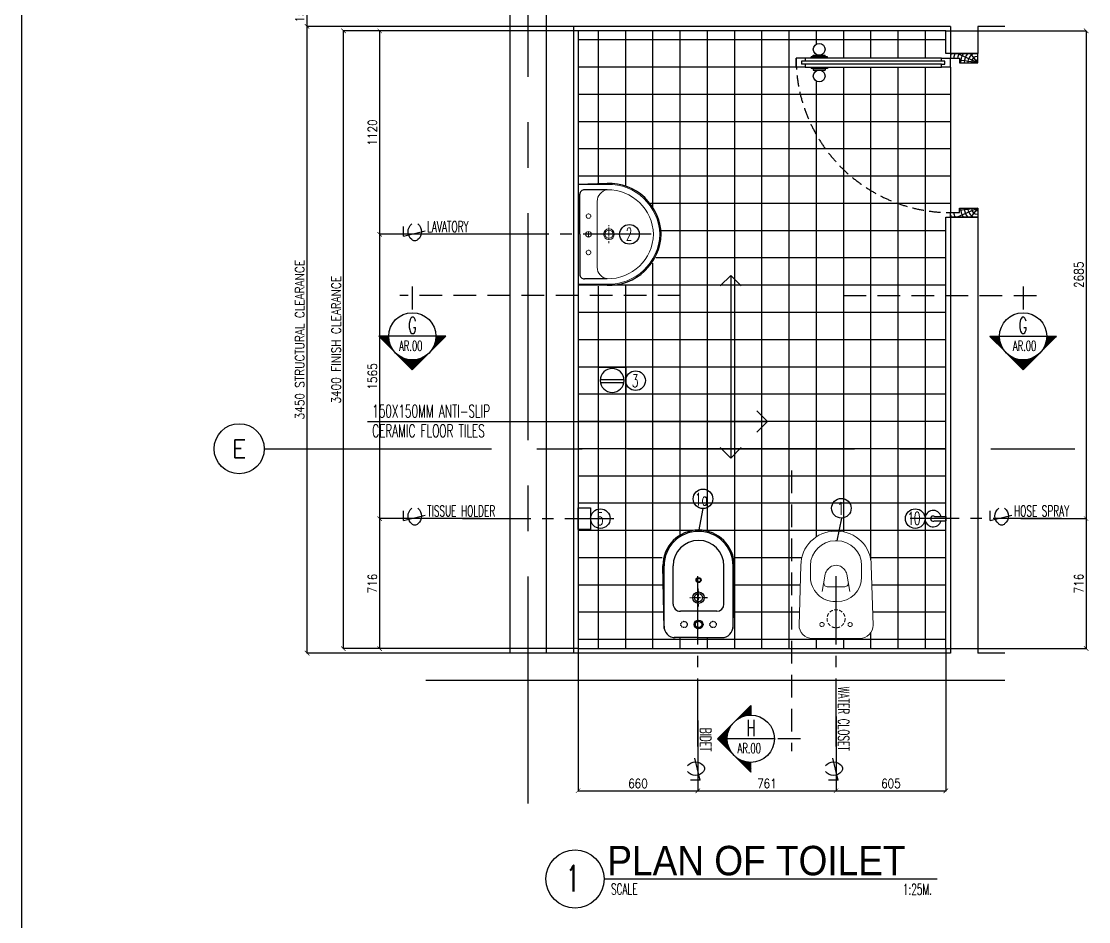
# Model space of a CAD drawing. Extents: x -233600 to -204723, y 166361 to 186286.
# Drawn here: x -233600 to -227724, y 178059 to 183014 of the extents above; entities that cross this region are included whole.
import ezdxf
from ezdxf.enums import TextEntityAlignment as Align

# ---------------------------------------------------------------- set-up
doc = ezdxf.new("R2010")
doc.units = 0
doc.header["$LTSCALE"] = 500
doc.header["$MEASUREMENT"] = 0
for name, pattern in [('CENTER2', [1.125, 0.75, -0.125, 0.125, -0.125]), ('CENTERX2', [4, 2.5, -0.5, 0.5, -0.5]), ('DASHED', [0.75, 0.5, -0.25]), ('HIDDEN', [0.375, 0.25, -0.125]), ('HIDDEN2', [0.1875, 0.125, -0.0625])]:
    doc.linetypes.add(name, pattern=pattern)
doc.layers.get('0').update_dxf_attribs({"linetype": 'CONTINUOUS'})
doc.layers.get('DEFPOINTS').update_dxf_attribs({"linetype": 'CONTINUOUS'})
for name, color, linetype in [('2', 2, 'CONTINUOUS'), ('ARCDIMR', 4, 'CONTINUOUS'), ('AX-CR', 2, 'CONTINUOUS'), ('AX-TXT', 2, 'CONTINUOUS'), ('AXES', 11, 'CENTERX2'), ('AXIS', 11, 'CENTER2'), ('DIM-NEW', 4, 'CONTINUOUS'), ('Dimout', 4, 'CONTINUOUS'), ('DOOR', 2, 'CONTINUOUS'), ('DW', 7, 'CONTINUOUS'), ('ELE', 3, 'CONTINUOUS'), ('ELEV-MARK', 6, 'CONTINUOUS'), ('FIX', 2, 'CONTINUOUS'), ('JUMP', 2, 'CONTINUOUS'), ('Plaster', 7, 'CONTINUOUS'), ('SANI', 2, 'CONTINUOUS'), ('TEXT1', 2, 'CONTINUOUS'), ('Tile', 5, 'CONTINUOUS'), ('TITLE', 1, 'CONTINUOUS'), ('TXT', 2, 'CONTINUOUS'), ('TXT1', 2, 'CONTINUOUS'), ('WALL', 6, 'CONTINUOUS'), ('WallPartition', 2, 'CONTINUOUS')]:
    doc.layers.add(name, color=color, linetype=linetype)
doc.styles.add('DIM', font='simplex.shx', dxfattribs={"width": 0.85})
doc.styles.add('ROMANS', font='romans.shx', dxfattribs={"width": 0.6})
doc.styles.add('TTXT', font='swisse.ttf', dxfattribs={"width": 0.9})
doc.dimstyles.new('DIM1-25', dxfattribs={"dimscale": 25, "dimtxt": 2, "dimasz": 1, "dimexe": 0.03, "dimexo": 0.03, "dimgap": 0.6, "dimtad": 1, "dimdec": 0, "dimdsep": 46, "dimtxsty": 'DIM', "dimblk1": 'ARCHTICK', "dimblk2": 'ARCHTICK', "dimsah": 1, "dimcen": 0.09, "dimdle": 0.03, "dimclrd": 256, "dimclrt": 2, "dimadec": 0, "dimazin": 0, "dimtfac": 1, "dimtdec": 0, "dimtix": 1, "dimtmove": 1, "dimatfit": 3, "dimldrblk": 'ARCHTICK', "dimfxl": 0, "dimtvp": 2, "dimtolj": 1, "dimtzin": 0, "dimarcsym": 0})

# ---------------------------------------------------------------- blocks, each defined once
blk = doc.blocks.new('A0-BOX')
at = {"layer": 'TITLE'}
blk.add_line((0, 79.7), (0, 0), dxfattribs=at)
blk = doc.blocks.new('_ARCHTICK')
at = {"color": 0, "linetype": 'ByBlock', "const_width": 0.15}
blk.add_lwpolyline([(-0.5, -0.5), (0.5, 0.5)], dxfattribs=at)
blk = doc.blocks.new('*D46')
at = {"layer": 'DEFPOINTS', "color": 0}
for p in [(-231627.1, 181842.4), (-230810.1, 181842.4), (-231072.7, 180277.5)]:
    blk.add_point(p, dxfattribs=at)
at = {"layer": 'Dimout', "color": 0, "lineweight": -2}
for p, q in [((-230810.9, 181842.4), (-231627.8, 181842.4)), ((-231073.4, 180277.5), (-231627.8, 180277.5))]:
    blk.add_line(p, q, dxfattribs=at)
at = {"layer": 'Dimout', "lineweight": -2}
blk.add_line((-231627.1, 180276.8), (-231627.1, 181843.1), dxfattribs=at)
at = {"layer": 'Dimout', "lineweight": -2, "xscale": 25, "yscale": 25, "zscale": 25}
for p, rotation in [((-231627.1, 181842.4), 90), ((-231627.1, 180277.5), 270)]:
    blk.add_blockref('_ARCHTICK', p, dxfattribs=dict(at, rotation=rotation))
at = {"layer": 'Dimout', "color": 2, "insert": (-231667.1, 181060), "char_height": 50, "attachment_point": 5, "rotation": 90, "style": 'DIM'}
blk.add_mtext('\\A1;1565', dxfattribs=at)
blk = doc.blocks.new('*D40')
at = {"layer": 'DEFPOINTS', "color": 0}
for p in [(-228510.1, 182962), (-228099.1, 180277.5), (-227738, 180277.5)]:
    blk.add_point(p, dxfattribs=at)
at = {"layer": 'Dimout', "color": 0, "lineweight": -2}
for p, q in [((-228509.4, 182962), (-227737.2, 182962)), ((-228098.3, 180277.5), (-227737.2, 180277.5))]:
    blk.add_line(p, q, dxfattribs=at)
at = {"layer": 'Dimout', "lineweight": -2}
blk.add_line((-227738, 182962.8), (-227738, 180276.8), dxfattribs=at)
at = {"layer": 'Dimout', "lineweight": -2, "xscale": 25, "yscale": 25, "zscale": 25}
for p, rotation in [((-227738, 182962), 90), ((-227738, 180277.5), 270)]:
    blk.add_blockref('_ARCHTICK', p, dxfattribs=dict(at, rotation=rotation))
at = {"layer": 'Dimout', "color": 2, "insert": (-227778, 181619.8), "char_height": 50, "attachment_point": 5, "rotation": 90, "style": 'DIM'}
blk.add_mtext('\\A1;2685', dxfattribs=at)
blk = doc.blocks.new('*D28')
at = {"layer": 'DEFPOINTS', "color": 0}
for p in [(-231827, 182962), (-230535.1, 182962), (-230535.1, 179562)]:
    blk.add_point(p, dxfattribs=at)
at = {"layer": 'Dimout', "color": 0, "lineweight": -2}
for p, q in [((-230535.9, 182962), (-231827.8, 182962)), ((-230535.9, 179562), (-231827.8, 179562))]:
    blk.add_line(p, q, dxfattribs=at)
at = {"layer": 'Dimout', "lineweight": -2}
blk.add_line((-231827, 179561.3), (-231827, 182962.8), dxfattribs=at)
at = {"layer": 'Dimout', "lineweight": -2, "xscale": 25, "yscale": 25, "zscale": 25}
for p, rotation in [((-231827, 182962), 90), ((-231827, 179562), 270)]:
    blk.add_blockref('_ARCHTICK', p, dxfattribs=dict(at, rotation=rotation))
at = {"layer": 'Dimout', "color": 2, "insert": (-231867, 181262), "char_height": 50, "attachment_point": 5, "rotation": 90, "style": 'DIM'}
blk.add_mtext('\\A1;3400 FINISH CLEARANCE', dxfattribs=at)
blk = doc.blocks.new('*D25')
at = {"layer": 'DEFPOINTS', "color": 0}
for p in [(-232027.2, 182987), (-230560.1, 182987), (-230560.1, 179537)]:
    blk.add_point(p, dxfattribs=at)
at = {"layer": 'Dimout', "color": 0, "lineweight": -2}
for p, q in [((-230560.9, 182987), (-232028, 182987)), ((-230560.9, 179537), (-232028, 179537))]:
    blk.add_line(p, q, dxfattribs=at)
at = {"layer": 'Dimout', "lineweight": -2}
blk.add_line((-232027.2, 179536.3), (-232027.2, 182987.8), dxfattribs=at)
at = {"layer": 'Dimout', "lineweight": -2, "xscale": 25, "yscale": 25, "zscale": 25}
for p, rotation in [((-232027.2, 182987), 90), ((-232027.2, 179537), 270)]:
    blk.add_blockref('_ARCHTICK', p, dxfattribs=dict(at, rotation=rotation))
at = {"layer": 'Dimout', "color": 2, "insert": (-232067.2, 181262), "char_height": 50, "attachment_point": 5, "rotation": 90, "style": 'DIM'}
blk.add_mtext('\\A1;3450 STRUCTURAL CLEARANCE', dxfattribs=at)
blk = doc.blocks.new('*D33')
at = {"layer": 'DEFPOINTS', "color": 0}
for p in [(-229875.5, 179167.8), (-229114.8, 179188.3), (-229114.8, 178779.6)]:
    blk.add_point(p, dxfattribs=at)
at = {"layer": 'Dimout', "color": 0, "lineweight": -2}
for p, q in [((-229875.5, 179167), (-229875.5, 178778.9)), ((-229114.8, 179187.5), (-229114.8, 178778.9))]:
    blk.add_line(p, q, dxfattribs=at)
at = {"layer": 'Dimout', "lineweight": -2}
blk.add_line((-229876.3, 178779.6), (-229114, 178779.6), dxfattribs=at)
at = {"layer": 'Dimout', "lineweight": -2, "xscale": 25, "yscale": 25, "zscale": 25, "rotation": 180}
blk.add_blockref('_ARCHTICK', (-229875.5, 178779.6), dxfattribs=at)
at = {"layer": 'Dimout', "lineweight": -2, "xscale": 25, "yscale": 25, "zscale": 25}
blk.add_blockref('_ARCHTICK', (-229114.8, 178779.6), dxfattribs=at)
at = {"layer": 'Dimout', "color": 2, "insert": (-229495.1, 178819.6), "char_height": 50, "attachment_point": 5, "style": 'DIM'}
blk.add_mtext('\\A1;761', dxfattribs=at)
blk = doc.blocks.new('*X7')
at = {"color": 0}
for p, q in [((14608, 7877), (14819, 8088)), ((14625, 7890), (14821, 8086)), ((14637, 7899), (14823, 8084)), ((14647, 7905), (14825, 8082)), ((14656, 7910), (14826, 8081)), ((14664, 7915), (14828, 8079)), ((14671, 7919), (14830, 8077)), ((14678, 7922), (14832, 8075)), ((14685, 7925), (14833, 8073)), ((14691, 7928), (14835, 8072)), ((14697, 7930), (14837, 8070)), ((14703, 7933), (14839, 8068)), ((14709, 7935), (14841, 8066)), ((14714, 7937), (14842, 8065)), ((14719, 7938), (14844, 8063)), ((14725, 7940), (14846, 8061)), ((14730, 7941), (14848, 8059)), ((14734, 7943), (14849, 8058)), ((14739, 7944), (14851, 8056)), ((14744, 7945), (14853, 8054)), ((14749, 7946), (14855, 8052)), ((14753, 7947), (14856, 8051)), ((14757, 7948), (14858, 8049)), ((14762, 7949), (14860, 8047)), ((14766, 7950), (14862, 8045)), ((14770, 7950), (14863, 8043)), ((14774, 7951), (14865, 8042)), ((14778, 7951), (14867, 8040)), ((14782, 7952), (14869, 8038)), ((14786, 7952), (14871, 8036)), ((14790, 7953), (14872, 8035)), ((14794, 7953), (14874, 8033)), ((14798, 7953), (14876, 8031)), ((14802, 7953), (14878, 8029)), ((14805, 7954), (14879, 8028)), ((14809, 7954), (14881, 8026)), ((14813, 7954), (14883, 8024)), ((14816, 7954), (14885, 8022)), ((14820, 7954), (14886, 8020)), ((14823, 7954), (14888, 8019)), ((14827, 7954), (14890, 8017)), ((14830, 7954), (14892, 8015)), ((14834, 7953), (14894, 8013)), ((14837, 7953), (14895, 8012)), ((14840, 7953), (14897, 8010)), ((14844, 7953), (14899, 8008)), ((14847, 7953), (14901, 8006)), ((14850, 7952), (14902, 8005)), ((14853, 7952), (14904, 8003)), ((14856, 7952), (14906, 8001)), ((14860, 7951), (14908, 7999)), ((14863, 7951), (14909, 7997)), ((14866, 7950), (14911, 7996)), ((14869, 7950), (14913, 7994)), ((14872, 7949), (14915, 7992)), ((14875, 7949), (14917, 7990)), ((14878, 7948), (14918, 7989)), ((14881, 7948), (14920, 7987)), ((14884, 7947), (14922, 7985)), ((14887, 7947), (14924, 7983)), ((14890, 7946), (14925, 7982)), ((14893, 7945), (14927, 7980)), ((14895, 7945), (14929, 7978)), ((14898, 7944), (14931, 7976)), ((14901, 7943), (14932, 7974)), ((14904, 7942), (14934, 7973)), ((14907, 7942), (14936, 7971)), ((14909, 7941), (14938, 7969)), ((14912, 7940), (14939, 7967)), ((14915, 7939), (14941, 7966)), ((14917, 7938), (14943, 7964)), ((14920, 7937), (14945, 7962)), ((14923, 7937), (14947, 7960)), ((14925, 7936), (14948, 7959)), ((14928, 7935), (14950, 7957)), ((14931, 7934), (14952, 7955)), ((14933, 7933), (14954, 7953)), ((14936, 7932), (14955, 7952)), ((14938, 7931), (14957, 7950)), ((14941, 7930), (14959, 7948)), ((14943, 7929), (14961, 7946)), ((14946, 7928), (14962, 7944)), ((14948, 7927), (14964, 7943)), ((14951, 7926), (14966, 7941)), ((14953, 7925), (14968, 7939)), ((14956, 7923), (14970, 7937)), ((14958, 7922), (14971, 7936)), ((14960, 7921), (14973, 7934)), ((14360, 7629), (14571, 7839)), ((14364, 7629), (14557, 7822)), ((14368, 7629), (14549, 7810)), ((14371, 7629), (14542, 7800)), ((14375, 7629), (14537, 7791)), ((14963, 7920), (14975, 7932)), ((14965, 7919), (14977, 7930)), ((14967, 7918), (14978, 7929)), ((14970, 7916), (14980, 7927)), ((14972, 7915), (14982, 7925)), ((14974, 7914), (14984, 7923)), ((14977, 7913), (14985, 7921)), ((14979, 7911), (14987, 7920)), ((14981, 7910), (14989, 7918)), ((14983, 7909), (14991, 7916)), ((14986, 7908), (14993, 7914)), ((14988, 7906), (14994, 7913)), ((14990, 7905), (14996, 7911)), ((14992, 7903), (14998, 7909)), ((14994, 7902), (15000, 7907)), ((14997, 7901), (15001, 7906)), ((14999, 7899), (15003, 7904)), ((15001, 7898), (15005, 7902)), ((15003, 7896), (15007, 7900)), ((15005, 7895), (15008, 7898)), ((15007, 7894), (15010, 7897)), ((15009, 7892), (15012, 7895)), ((15011, 7891), (15014, 7893)), ((15013, 7889), (15016, 7891)), ((15015, 7888), (15017, 7890)), ((15017, 7886), (15019, 7888)), ((15019, 7884), (15021, 7886)), ((15021, 7883), (15023, 7884)), ((15023, 7881), (15024, 7883)), ((15025, 7880), (15026, 7881)), ((15027, 7878), (15028, 7879)), ((15029, 7877), (15030, 7877)), ((15031, 7875), (15031, 7875)), ((15033, 7873), (15033, 7874)), ((15035, 7872), (15035, 7872)), ((15036, 7870), (15037, 7870)), ((15038, 7868), (15038, 7868)), ((15040, 7867), (15040, 7867)), ((15042, 7865), (15042, 7865)), ((15044, 7863), (15044, 7863)), ((15046, 7861), (15046, 7861)), ((15047, 7860), (15047, 7860)), ((15051, 7856), (15051, 7856)), ((15053, 7854), (15053, 7854)), ((15054, 7852), (15054, 7853)), ((15056, 7851), (15056, 7851)), ((15058, 7849), (15058, 7849)), ((15059, 7847), (15060, 7847)), ((15061, 7845), (15061, 7845)), ((15063, 7843), (15063, 7844)), ((15064, 7841), (15065, 7842)), ((15066, 7839), (15067, 7840)), ((15068, 7837), (15069, 7838)), ((15069, 7836), (15070, 7837)), ((15071, 7834), (15072, 7835)), ((15072, 7832), (15074, 7833)), ((15074, 7830), (15076, 7831)), ((15076, 7828), (15077, 7830)), ((15077, 7826), (15079, 7828)), ((15079, 7824), (15081, 7826)), ((15080, 7822), (15083, 7824)), ((15082, 7820), (15084, 7822)), ((15083, 7818), (15086, 7821)), ((15085, 7815), (15088, 7819)), ((15086, 7813), (15090, 7817)), ((15087, 7811), (15092, 7815)), ((15089, 7809), (15093, 7814)), ((15090, 7807), (15095, 7812)), ((15092, 7805), (15097, 7810)), ((15093, 7803), (15099, 7808)), ((15094, 7801), (15100, 7807)), ((15096, 7798), (15102, 7805)), ((15097, 7796), (15104, 7803)), ((15098, 7794), (15106, 7801)), ((15100, 7792), (15107, 7799)), ((15101, 7790), (15109, 7798)), ((15102, 7787), (15111, 7796)), ((15104, 7785), (15113, 7794)), ((15105, 7783), (15115, 7792)), ((15106, 7780), (15116, 7791)), ((15107, 7778), (15118, 7789)), ((15108, 7776), (15120, 7787)), ((14378, 7629), (14533, 7783)), ((14382, 7629), (14529, 7776)), ((14385, 7629), (14525, 7769)), ((14389, 7629), (14522, 7762)), ((14392, 7629), (14519, 7756)), ((14396, 7629), (14517, 7750)), ((14399, 7629), (14515, 7744)), ((14403, 7629), (14513, 7739)), ((14406, 7629), (14511, 7733)), ((14410, 7629), (14509, 7728)), ((14413, 7629), (14507, 7723)), ((14417, 7629), (14506, 7718)), ((14421, 7629), (14505, 7713)), ((14424, 7629), (14503, 7708)), ((14428, 7629), (14502, 7703)), ((14431, 7629), (14501, 7699)), ((14435, 7629), (14500, 7694)), ((14438, 7629), (14499, 7690)), ((14442, 7629), (14499, 7686)), ((14445, 7629), (14498, 7681)), ((14449, 7629), (14497, 7677)), ((14452, 7629), (14497, 7673)), ((14456, 7629), (14496, 7669)), ((14459, 7629), (14496, 7665)), ((14463, 7629), (14495, 7661)), ((14466, 7629), (14495, 7657)), ((14470, 7629), (14494, 7653)), ((14474, 7629), (14494, 7649)), ((14477, 7629), (14494, 7646)), ((14481, 7629), (14494, 7642)), ((15110, 7773), (15122, 7785)), ((15111, 7771), (15123, 7784)), ((15112, 7769), (15125, 7782)), ((15113, 7766), (15127, 7780)), ((15114, 7764), (15129, 7778)), ((15115, 7761), (15130, 7777)), ((15116, 7759), (15132, 7775)), ((15117, 7756), (15134, 7773)), ((15118, 7754), (15136, 7771)), ((15119, 7751), (15137, 7769)), ((15121, 7749), (15139, 7768)), ((15122, 7746), (15141, 7766)), ((15122, 7744), (15143, 7764)), ((15123, 7741), (15145, 7762)), ((15124, 7739), (15146, 7761)), ((15125, 7736), (15148, 7759)), ((15126, 7733), (15150, 7757)), ((15127, 7731), (15152, 7755)), ((15128, 7728), (15153, 7754)), ((15129, 7725), (15155, 7752)), ((15130, 7723), (15157, 7750)), ((15130, 7720), (15159, 7748)), ((15131, 7717), (15160, 7746)), ((15132, 7714), (15162, 7745)), ((15133, 7712), (15164, 7743)), ((15133, 7709), (15166, 7741)), ((15134, 7706), (15168, 7739)), ((15135, 7703), (15169, 7738)), ((15136, 7700), (15171, 7736)), ((15136, 7697), (15173, 7734)), ((15137, 7695), (15175, 7732)), ((15137, 7692), (15176, 7731)), ((15138, 7689), (15178, 7729)), ((15139, 7686), (15180, 7727)), ((15139, 7683), (15182, 7725)), ((15140, 7680), (15183, 7723)), ((15140, 7676), (15185, 7722)), ((15140, 7673), (15187, 7720)), ((15141, 7670), (15189, 7718)), ((15141, 7667), (15191, 7716)), ((15142, 7664), (15192, 7715)), ((15142, 7661), (15194, 7713)), ((15142, 7658), (15196, 7711)), ((15143, 7654), (15198, 7709)), ((15143, 7651), (15199, 7708)), ((15143, 7648), (15201, 7706)), ((15143, 7644), (15203, 7704)), ((15143, 7641), (15205, 7702)), ((15143, 7637), (15206, 7700)), ((15143, 7634), (15208, 7699)), ((15144, 7631), (15210, 7697)), ((15145, 7629), (15212, 7695)), ((15149, 7629), (15214, 7693)), ((15152, 7629), (15215, 7692)), ((15156, 7629), (15217, 7690)), ((15159, 7629), (15219, 7688)), ((15163, 7629), (15221, 7686)), ((15167, 7629), (15222, 7685)), ((15170, 7629), (15224, 7683)), ((15174, 7629), (15226, 7681)), ((15177, 7629), (15228, 7679)), ((15181, 7629), (15229, 7678)), ((15184, 7629), (15231, 7676)), ((15188, 7629), (15233, 7674)), ((15191, 7629), (15235, 7672)), ((15195, 7629), (15236, 7670)), ((15198, 7629), (15238, 7669)), ((15202, 7629), (15240, 7667)), ((15205, 7629), (15242, 7665)), ((15209, 7629), (15244, 7663)), ((15212, 7629), (15245, 7662)), ((15216, 7629), (15247, 7660)), ((15220, 7629), (15249, 7658)), ((15223, 7629), (15251, 7656)), ((15227, 7629), (15252, 7655)), ((15230, 7629), (15254, 7653)), ((15234, 7629), (15256, 7651)), ((15237, 7629), (15258, 7649)), ((15241, 7629), (15259, 7647)), ((15244, 7629), (15261, 7646)), ((15248, 7629), (15263, 7644)), ((15251, 7629), (15265, 7642)), ((15255, 7629), (15267, 7640)), ((14484, 7629), (14494, 7638)), ((14488, 7629), (14494, 7635)), ((14491, 7629), (14494, 7631)), ((15258, 7629), (15268, 7639)), ((15262, 7629), (15270, 7637)), ((15266, 7629), (15272, 7635)), ((15269, 7629), (15274, 7633)), ((15273, 7629), (15275, 7632)), ((15276, 7629), (15277, 7630))]:
    blk.add_line(p, q, dxfattribs=at)
blk = doc.blocks.new('SCNTR', base_point=(3632.66, 549.66))
for q in [(3633.89, 554.57), (3636.1, 543.44)]:
    blk.add_line((3631.12, 543.44), q)
for centre, radius, start, end in [((3633.47, 547.5), 5.23, 39.4883, 140.5117), ((3630.8, 549.38), 1.99, 133.3084, 182.4789), ((3630.8, 549.21), 1.99, 177.5211, 226.6916), ((3633.47, 551.09), 5.23, 219.4883, 320.5117)]:
    blk.add_arc(centre, radius, start, end)
blk = doc.blocks.new('*D42')
at = {"layer": 'DEFPOINTS', "color": 0}
for p in [(-231627.1, 180277.5), (-231072.7, 180277.5), (-230535.1, 179562)]:
    blk.add_point(p, dxfattribs=at)
at = {"layer": 'Dimout', "color": 0, "lineweight": -2}
for p, q in [((-231073.4, 180277.5), (-231627.8, 180277.5)), ((-230535.9, 179562), (-231627.8, 179562))]:
    blk.add_line(p, q, dxfattribs=at)
at = {"layer": 'Dimout', "lineweight": -2}
blk.add_line((-231627.1, 179561.3), (-231627.1, 180278.3), dxfattribs=at)
at = {"layer": 'Dimout', "lineweight": -2, "xscale": 25, "yscale": 25, "zscale": 25}
for p, rotation in [((-231627.1, 180277.5), 90), ((-231627.1, 179562), 270)]:
    blk.add_blockref('_ARCHTICK', p, dxfattribs=dict(at, rotation=rotation))
at = {"layer": 'Dimout', "color": 2, "insert": (-231667.1, 179919.8), "char_height": 50, "attachment_point": 5, "rotation": 90, "style": 'DIM'}
blk.add_mtext('\\A1;716', dxfattribs=at)
blk = doc.blocks.new('*D32')
at = {"layer": 'DEFPOINTS', "color": 0}
for p in [(-230535.1, 179562), (-229875.5, 179167.8), (-229875.5, 178779.6)]:
    blk.add_point(p, dxfattribs=at)
at = {"layer": 'Dimout', "color": 0, "lineweight": -2}
for p, q in [((-230535.1, 179561.3), (-230535.1, 178778.9)), ((-229875.5, 179167), (-229875.5, 178778.9))]:
    blk.add_line(p, q, dxfattribs=at)
at = {"layer": 'Dimout', "lineweight": -2}
blk.add_line((-230535.9, 178779.6), (-229874.8, 178779.6), dxfattribs=at)
at = {"layer": 'Dimout', "lineweight": -2, "xscale": 25, "yscale": 25, "zscale": 25, "rotation": 180}
blk.add_blockref('_ARCHTICK', (-230535.1, 178779.6), dxfattribs=at)
at = {"layer": 'Dimout', "lineweight": -2, "xscale": 25, "yscale": 25, "zscale": 25}
blk.add_blockref('_ARCHTICK', (-229875.5, 178779.6), dxfattribs=at)
at = {"layer": 'Dimout', "color": 2, "insert": (-230205.3, 178819.6), "char_height": 50, "attachment_point": 5, "style": 'DIM'}
blk.add_mtext('\\A1;660', dxfattribs=at)
blk = doc.blocks.new('BIDET1')
at = {"layer": 'FIX'}
for p, q in [((-88, 190), (-427.7, 190)), ((-210, 140), (-420, 140)), ((-25, -2.7), (-25, 128.1)), ((-170, 100), (-170, -100)), ((-616.7, 2.1), (-616.7, -2.7)), ((-352, 1.5), (-352, 1.5)), ((-350.1, 5.3), (-350.1, 5.3)), ((-348.2, 1.5), (-348.2, 1.5)), ((-346.3, 5.3), (-346.3, 5.3)), ((-344.4, 9.1), (-344.4, 9.1)), ((-344.4, 1.5), (-344.4, 1.5)), ((-342.4, 5.3), (-342.4, 5.3)), ((-340.5, 9.1), (-340.5, 9.1)), ((-340.5, 1.5), (-340.5, 1.5)), ((-338.6, 5.3), (-338.6, 5.3)), ((-336.7, 1.5), (-336.7, 1.5)), ((-334.8, 5.3), (-334.8, 5.3)), ((-332.9, 1.5), (-332.9, 1.5)), ((-616.7, -7.6), (-616.7, -2.7)), ((-350.1, -2.3), (-350.1, -2.3)), ((-348.2, -6.2), (-348.2, -6.2)), ((-346.3, -2.3), (-346.3, -2.3)), ((-346.3, -10), (-346.3, -10)), ((-344.4, -6.2), (-344.4, -6.2)), ((-342.4, -2.3), (-342.4, -2.3)), ((-342.4, -10), (-342.4, -10)), ((-340.5, -6.2), (-340.5, -6.2)), ((-338.6, -2.3), (-338.6, -2.3)), ((-338.6, -10), (-338.6, -10)), ((-336.7, -6.2), (-336.7, -6.2)), ((-334.8, -2.3), (-334.8, -2.3)), ((-332.9, -6.2), (-332.9, -6.2)), ((-331, -2.3), (-331, -2.3)), ((-25, -2.7), (-25, -133.6)), ((-210, -140), (-420, -140)), ((-88, -190), (-427.7, -190))]:
    blk.add_line(p, q, dxfattribs=at)
at = {"layer": 'FIX', "linetype": 'ByBlock', "ltscale": 0.3}
for p, q in [((-75, 190), (-420, 196.7)), ((-75, -190), (-420, -196.7))]:
    blk.add_line(p, q, dxfattribs=at)
at = {"layer": 'FIX', "linetype": 'DASHED', "ltscale": 0.05}
for p, q in [((-196.1, 0), (-293.9, 0)), ((-245, 48.9), (-245, -48.9))]:
    blk.add_line(p, q, dxfattribs=at)
at = {"layer": 'FIX', "linetype": 'HIDDEN', "ltscale": 0.05}
for centre in [(-97.5, 80), (-97.5, -80)]:
    blk.add_circle(centre, 17.5, dxfattribs=at)
at = {"layer": 'FIX'}
for centre, radius in [((-342, 0), 13.8), ((-342, 0), 11), ((-245, 0), 31.7), ((-245, 0), 22.5), ((-97.5, 0), 24.5), ((-97.5, 0), 17.5)]:
    blk.add_circle(centre, radius, dxfattribs=at)
at = {"layer": 'FIX', "linetype": 'ByBlock', "ltscale": 0.3}
blk.add_arc((-420, 0), 196.7, 90, 270, dxfattribs=at)
at = {"layer": 'FIX'}
for centre, radius, start, end in [((-420, 0), 190, 90, 270), ((-87.1, 127.9), 62.1, 0.14634, 90.8397), ((-420, 0), 140, 90, 270), ((-210, 100), 40, 0, 90), ((-210, -100), 40, 270, 0), ((-87.1, -127.9), 62.1, 269.1603, 359.85366)]:
    blk.add_arc(centre, radius, start, end, dxfattribs=at)
blk = doc.blocks.new('*D41')
at = {"layer": 'DEFPOINTS', "color": 0}
for p in [(-228099.1, 180277.5), (-228510.1, 179562), (-227738, 179562)]:
    blk.add_point(p, dxfattribs=at)
at = {"layer": 'Dimout', "color": 0, "lineweight": -2}
for p, q in [((-228098.3, 180277.5), (-227737.2, 180277.5)), ((-228509.4, 179562), (-227737.2, 179562))]:
    blk.add_line(p, q, dxfattribs=at)
at = {"layer": 'Dimout', "lineweight": -2}
blk.add_line((-227738, 180278.3), (-227738, 179561.3), dxfattribs=at)
at = {"layer": 'Dimout', "lineweight": -2, "xscale": 25, "yscale": 25, "zscale": 25}
for p, rotation in [((-227738, 180277.5), 90), ((-227738, 179562), 270)]:
    blk.add_blockref('_ARCHTICK', p, dxfattribs=dict(at, rotation=rotation))
at = {"layer": 'Dimout', "color": 2, "insert": (-227778, 179919.8), "char_height": 50, "attachment_point": 5, "rotation": 90, "style": 'DIM'}
blk.add_mtext('\\A1;716', dxfattribs=at)
blk = doc.blocks.new('A$C785E76E1')
at = {"layer": 'JUMP'}
for p, q in [((0.033, 0.0529), (0.033, 0.1149)), ((0.057, 0.0529), (0.057, 0.1149))]:
    blk.add_line(p, q, dxfattribs=at)
for radius, start, end in [(0.045, 105.47818, 74.52182), (0.0144, 146.44269, 33.55731)]:
    blk.add_arc((0.045, 0.045), radius, start, end, dxfattribs=at)
blk = doc.blocks.new('*D34')
at = {"layer": 'DEFPOINTS', "color": 0}
for p in [(-228510.1, 179562), (-229114.8, 179188.3), (-228510.1, 178779.6)]:
    blk.add_point(p, dxfattribs=at)
at = {"layer": 'Dimout', "color": 0, "lineweight": -2}
for p, q in [((-228510.1, 179561.3), (-228510.1, 178778.9)), ((-229114.8, 179187.5), (-229114.8, 178778.9))]:
    blk.add_line(p, q, dxfattribs=at)
at = {"layer": 'Dimout', "lineweight": -2}
blk.add_line((-229115.5, 178779.6), (-228509.4, 178779.6), dxfattribs=at)
at = {"layer": 'Dimout', "lineweight": -2, "xscale": 25, "yscale": 25, "zscale": 25, "rotation": 180}
blk.add_blockref('_ARCHTICK', (-229114.8, 178779.6), dxfattribs=at)
at = {"layer": 'Dimout', "lineweight": -2, "xscale": 25, "yscale": 25, "zscale": 25}
blk.add_blockref('_ARCHTICK', (-228510.1, 178779.6), dxfattribs=at)
at = {"layer": 'Dimout', "color": 2, "insert": (-228812.5, 178819.6), "char_height": 50, "attachment_point": 5, "style": 'DIM'}
blk.add_mtext('\\A1;605', dxfattribs=at)
blk = doc.blocks.new('WC1')
at = {"layer": 'FIX', "lineweight": 20}
for p, q in [((-210, 203.8), (-538, 193.8)), ((-475, 140.8), (-538, 140.8)), ((-394.8, 75.7), (-490.4, 60.1)), ((-727, 4.8), (-727, -4.8)), ((-674, 4.8), (-674, -4.8)), ((-533.7, 24.2), (-539.5, 0)), ((-539.5, 0), (-533.7, -24.2)), ((-339, 4.8), (-339, -4.8)), ((-490.4, -60.1), (-394.8, -75.7)), ((-538, -140.8), (-475, -140.8)), ((-538, -193.8), (-210, -203.8))]:
    blk.add_line(p, q, dxfattribs=at)
at = {"layer": 'FIX', "linetype": 'Continuous', "lineweight": 20}
blk.add_line((-420.1, -47.3), (-420.4, 44.6), dxfattribs=at)
at = {"layer": 'FIX', "lineweight": 20}
blk.add_lwpolyline([(-213.2, -203.8), (-210, -203.8, 0.414214), (-137, -130.8), (-137, 0), (-137, 130.8, 0.414214), (-210, 203.8)], format="xyb", dxfattribs=at)
at = {"layer": 'FIX', "linetype": 'HIDDEN', "lineweight": 20, "ltscale": 0.05}
for centre in [(-213.2, 77.5), (-213.2, -77.5)]:
    blk.add_circle(centre, 11.6, dxfattribs=at)
at = {"layer": 'FIX', "linetype": 'HIDDEN2', "lineweight": 20, "ltscale": 0.3}
blk.add_circle((-245, 0), 49.8, dxfattribs=at)
at = {"layer": 'FIX', "lineweight": 20}
for centre, radius, start, end in [((-538, 4.8), 189, 90, 180), ((-538, 4.8), 136, 90, 180), ((-475, 4.8), 136, 360, 90), ((-464.4, -17.6), 82, 108.49595, 128.92417), ((-473, -6.9), 68.2, 128.92417, 152.84682), ((-538, -4.8), 189, 180, 270), ((-538, -4.8), 136, 180, 270), ((-473, 6.9), 68.2, 207.15318, 231.07583), ((-464.4, 17.6), 82, 231.07583, 251.50405), ((-475, -4.8), 136, 270, 0)]:
    blk.add_arc(centre, radius, start, end, dxfattribs=at)
at = {"layer": 'FIX', "linetype": 'Continuous', "lineweight": 20}
for centre, start, end in [((-442.7, 45.5), 357.66621, 91.61215), ((-442.4, -45.6), 268.38785, 2.33379)]:
    blk.add_arc(centre, 22.3, start, end, dxfattribs=at)
blk = doc.blocks.new('*D43')
at = {"layer": 'DEFPOINTS', "color": 0}
for p in [(-231627.1, 182962), (-230535.1, 182962), (-231072.7, 181842.4)]:
    blk.add_point(p, dxfattribs=at)
at = {"layer": 'Dimout', "color": 0, "lineweight": -2}
for p, q in [((-230535.9, 182962), (-231627.8, 182962)), ((-231073.4, 181842.4), (-231627.8, 181842.4))]:
    blk.add_line(p, q, dxfattribs=at)
at = {"layer": 'Dimout', "lineweight": -2}
blk.add_line((-231627.1, 181841.6), (-231627.1, 182962.8), dxfattribs=at)
at = {"layer": 'Dimout', "lineweight": -2, "xscale": 25, "yscale": 25, "zscale": 25}
for p, rotation in [((-231627.1, 182962), 90), ((-231627.1, 181842.4), 270)]:
    blk.add_blockref('_ARCHTICK', p, dxfattribs=dict(at, rotation=rotation))
at = {"layer": 'Dimout', "color": 2, "insert": (-231667.1, 182402.2), "char_height": 50, "attachment_point": 5, "rotation": 90, "style": 'DIM'}
blk.add_mtext('\\A1;1120', dxfattribs=at)
blk = doc.blocks.new('*D26')
at = {"layer": 'DEFPOINTS', "color": 0}
for p in [(-232027.2, 183137), (-230560.1, 183137), (-230560.1, 182987)]:
    blk.add_point(p, dxfattribs=at)
at = {"layer": 'Dimout', "color": 0, "lineweight": -2}
for p, q in [((-230560.9, 183137), (-232028, 183137)), ((-230560.9, 182987), (-232028, 182987))]:
    blk.add_line(p, q, dxfattribs=at)
at = {"layer": 'Dimout', "lineweight": -2}
blk.add_line((-232027.2, 182986.3), (-232027.2, 183137.8), dxfattribs=at)
at = {"layer": 'Dimout', "lineweight": -2, "xscale": 25, "yscale": 25, "zscale": 25}
for p, rotation in [((-232027.2, 183137), 90), ((-232027.2, 182987), 270)]:
    blk.add_blockref('_ARCHTICK', p, dxfattribs=dict(at, rotation=rotation))
at = {"layer": 'Dimout', "color": 2, "insert": (-232067.2, 183062), "char_height": 50, "attachment_point": 5, "rotation": 90, "style": 'DIM'}
blk.add_mtext('\\A1;150', dxfattribs=at)
blk = doc.blocks.new('A$C67076F16')
at = {"layer": 'DIM-NEW'}
for p, q in [((0.0127, 0.0913), (0.1876, 0.0913)), ((0.0138, 0.1136), (0.1863, 0.1136))]:
    blk.add_line(p, q, dxfattribs=at)
at = {"layer": 'DW'}
blk.add_lwpolyline([(0, 0.2), (0, 0), (0.2, 0), (0.2, 0.2)], close=True, dxfattribs=at)
at = {"layer": 'FIX', "color": 2}
blk.add_circle((0.1, 0.0983), 0.0876, dxfattribs=at)
blk = doc.blocks.new('AXU')
at = {"layer": 'AX-CR'}
blk.add_circle((0, 350), 350, dxfattribs=at)
at = {"layer": 'AX-TXT', "style": 'ROMANS'}
blk.add_attdef('AX', text='', height=250, dxfattribs=at).set_placement((0, 350), align=Align.MIDDLE)
blk = doc.blocks.new('LAV1')
at = {"layer": 'FIX', "linetype": 'DASHED', "lineweight": 20, "ltscale": 0.05}
for p, q in [((-0.5, 170), (-0.5, 270)), ((-0.5, 170), (-0.5, 270)), ((49.5, 220), (-50.5, 220))]:
    blk.add_line(p, q, dxfattribs=at)
at = {"layer": 'FIX', "linetype": 'ByBlock', "ltscale": 0.3}
for p, q in [((-280, 210), (-275, 50)), ((-245, 210), (-245, 85)), ((245, 210), (245, 85)), ((280, 210), (275, 50)), ((0, 60), (-220.2, 60)), ((0, 60), (220.2, 60))]:
    blk.add_line(p, q, dxfattribs=at)
at = {"layer": 'FIX', "linetype": 'Continuous', "lineweight": 20}
for p, q in [((-275, 210), (-275, 50)), ((275, 210), (275, 50)), ((0, 155), (-181.4, 155)), ((0, 155), (181.4, 155)), ((0, 50), (-275, 50)), ((0, 50), (-252.5, 50)), ((0, 50), (252.5, 50)), ((0, 50), (275, 50))]:
    blk.add_line(p, q, dxfattribs=at)
at = {"layer": 'FIX', "lineweight": 20}
for p, q in [((0, 92), (0, 123)), ((15.6, 107.5), (-15.5, 107.5))]:
    blk.add_line(p, q, dxfattribs=at)
for centre, radius in [((-0.5, 220), 29.5), ((-0.5, 220), 22.5), ((0, 107.5), 15.5)]:
    blk.add_circle(centre, radius, dxfattribs=at)
at = {"layer": 'FIX', "linetype": 'HIDDEN', "lineweight": 20, "ltscale": 0.05}
for centre in [(-100, 107.5), (100, 107.5)]:
    blk.add_circle(centre, 12.4, dxfattribs=at)
at = {"layer": 'FIX', "linetype": 'ByBlock', "ltscale": 0.3}
for centre, radius, start, end in [((6.9, 220), 287, 91.37765, 182.00641), ((-6.9, 220), 287, 357.99359, 88.62235), ((-220.1, 84.9), 24.9, 179.70214, 269.94861), ((220.1, 84.9), 24.9, 270.05139, 0.29786)]:
    blk.add_arc(centre, radius, start, end, dxfattribs=at)
at = {"layer": 'FIX', "linetype": 'Continuous', "lineweight": 20}
for centre, radius, start, end in [((8.4, 216.7), 283.4, 91.6988, 181.35097), ((-8.4, 216.7), 283.4, 358.64903, 88.3012), ((7.6, 212.5), 252.7, 91.73281, 180.48842), ((-7.6, 212.5), 252.7, 359.51158, 88.26719), ((-179.2, 221.8), 66.9, 190.20056, 268.07863), ((179.2, 221.8), 66.9, 271.92137, 349.79944)]:
    blk.add_arc(centre, radius, start, end, dxfattribs=at)
blk = doc.blocks.new('DOOR90')
at = {"layer": 'DOOR', "color": 0, "linetype": 'ByBlock'}
for p, q in [((-150, 0), (-150, -25)), ((-150, 0), (0, 0)), ((0, -50), (0, 0)), ((-1000, -25), (-1000, -75)), ((-1000, -75), (-1000, -25)), ((-950, -25), (-1000, -25)), ((-970, -42), (-970, -58)), ((-950, -42), (-970, -42)), ((-950, -58), (-970, -58)), ((-950, -25), (-950, -42)), ((-950, -58), (-950, -75)), ((-917.6, -25), (-917.6, -17.8)), ((-827.6, -17.8), (-917.6, -17.8)), ((-905, -17.8), (-905, -8.8)), ((-905, -8.8), (-840.2, -8.8)), ((-905, -17.8), (-840.2, -17.8)), ((-840.2, -17.8), (-840.2, -8.8)), ((-827.6, -25), (-827.6, -17.8)), ((-200, -42), (-200, -25)), ((-200, -25), (-150, -25)), ((-180, -42), (-200, -42)), ((-200, -75), (-200, -58)), ((-200, -58), (-180, -58)), ((-180, -58), (-180, -42)), ((-150, -75), (-150, -25)), ((-150, -25), (-100, -25)), ((-100, -25), (-100, -50)), ((-100, -50), (0, -50)), ((-950, -75), (-1000, -75)), ((-917.6, -75), (-917.6, -82.2)), ((-827.6, -82.2), (-917.6, -82.2)), ((-905, -82.2), (-905, -91.2)), ((-905, -82.2), (-840.2, -82.2)), ((-905, -91.2), (-840.2, -91.2)), ((-840.2, -82.2), (-840.2, -91.2)), ((-827.6, -75), (-827.6, -82.2)), ((-150, -75), (-200, -75)), ((-150, -900), (-150, -875)), ((-150, -875), (-100, -875)), ((-100, -850), (0, -850)), ((-100, -875), (-100, -850)), ((0, -850), (0, -900)), ((0, -900), (-150, -900)), ((-150, -900), (0, -900))]:
    blk.add_line(p, q, dxfattribs=at)
at = {"layer": 'DOOR', "color": 9, "linetype": 'ByBlock'}
for p, q in [((0, -50), (-113.7, 0)), ((0, -50), (-40.1, 0)), ((0, -50), (-100, -36.6)), ((0, -850), (-113.7, -900)), ((0, -850), (-100, -863.4)), ((0, -850), (-40.1, -900))]:
    blk.add_line(p, q, dxfattribs=at)
at = {"layer": 'DOOR', "linetype": 'ByBlock'}
for p, q in [((-200, -25), (-950, -25)), ((-200, -42), (-950, -42)), ((-200, -58), (-950, -58)), ((-950, -75), (-200, -75))]:
    blk.add_line(p, q, dxfattribs=at)
at = {"layer": 'DOOR', "color": 0, "linetype": 'ByBlock'}
for centre in [(-872.6, 23.5), (-872.6, -123.5)]:
    blk.add_circle(centre, 32.4, dxfattribs=at)
at = {"layer": 'DOOR', "color": 9, "linetype": 'ByBlock'}
for centre, radius, start, end in [((0, -50), 154.4, 161.10529, 166.28577), ((0, -50), 134.4, 158.15985, 169.28002), ((0, -50), 94.4, 148.01819, 180), ((0, -50), 74.4, 137.77643, 180), ((0, -50), 114.4, 154.08384, 167.37743), ((0, -50), 54.4, 113.20738, 180), ((0, -50), 34.4, 90, 180), ((0, -50), 14.4, 90, 180), ((0, -850), 134.4, 190.71998, 201.84015), ((0, -850), 94.4, 180, 211.98181), ((0, -850), 74.4, 180, 222.22357), ((0, -850), 54.4, 180, 246.79262), ((0, -850), 34.4, 180, 270), ((0, -850), 14.4, 180, 270), ((0, -850), 154.4, 193.71423, 198.89471)]:
    blk.add_arc(centre, radius, start, end, dxfattribs=at)
at = {"layer": 'DOOR', "linetype": 'HIDDEN', "ltscale": 0.5}
blk.add_arc((-150, -25), 850, 180, 270, dxfattribs=at)

msp = doc.modelspace()

# ---------------------------------------------------------------- linework, layer by layer
at = {"layer": '2'}
msp.add_lwpolyline([(-230535.1, 180337.5), (-230466.2, 180337.5), (-230466.2, 180217.5), (-230535.1, 180217.5)], close=True, dxfattribs=at)
at = {"layer": 'AXES'}
for p, q in [((-230810.1, 178709.1), (-230810.1, 185626.4)), ((-232262.6, 180662), (-227801, 180662))]:
    msp.add_line(p, q, dxfattribs=at)
at = {"layer": 'AXIS'}
for p, q in [((-230132.8, 181842.4), (-231502.7, 181842.4)), ((-231170.9, 180277.5), (-230338.7, 180277.5)), ((-227874.4, 180277.5), (-228706.6, 180277.5)), ((-229875.5, 179022.8), (-229875.5, 179977.5)), ((-229114.8, 179022.8), (-229114.8, 179977.5))]:
    msp.add_line(p, q, dxfattribs=at)
at = {"layer": 'ELE'}
for p, q in [((-229694.6, 181616.5), (-229694.6, 180610.5)), ((-231694.7, 180811.9), (-229492.7, 180811.9))]:
    msp.add_line(p, q, dxfattribs=at)
at = {"layer": 'ELEV-MARK', "color": 6, "linetype": 'HIDDEN'}
for p, q in [((-231447.7, 181554.3), (-231447.7, 181410.9)), ((-228085.1, 181554.3), (-228085.1, 181410.9)), ((-229970.9, 181505.5), (-231516.2, 181505.5)), ((-229074.4, 181505.5), (-227970.8, 181505.5)), ((-229359.7, 180542.8), (-229359.7, 178997.5)), ((-229310.9, 179065.9), (-229454.3, 179065.9))]:
    msp.add_line(p, q, dxfattribs=at)
at = {"layer": 'ELEV-MARK', "color": 6}
for p, q in [((-231577.7, 181280.9), (-231631.6, 181280.9)), ((-231631.6, 181280.9), (-231447.7, 181097.1)), ((-231317.7, 181280.9), (-231577.7, 181280.9)), ((-231263.9, 181280.9), (-231447.7, 181097.1)), ((-231263.9, 181280.9), (-231317.7, 181280.9)), ((-228268.9, 181280.9), (-228085.1, 181097.1)), ((-228268.9, 181280.9), (-228215.1, 181280.9)), ((-228215.1, 181280.9), (-227955.1, 181280.9)), ((-227901.2, 181280.9), (-228085.1, 181097.1)), ((-227955.1, 181280.9), (-227901.2, 181280.9)), ((-229584.3, 179249.8), (-229768.1, 179065.9)), ((-229584.3, 179249.8), (-229584.3, 179195.9)), ((-229584.3, 178882.1), (-229768.1, 179065.9)), ((-229454.3, 179065.9), (-229714.3, 179065.9))]:
    msp.add_line(p, q, dxfattribs=at)
for centre in [(-231447.7, 181280.9), (-228085.1, 181280.9), (-229584.3, 179065.9)]:
    msp.add_circle(centre, 130, dxfattribs=at)
at = {"layer": 'FIX'}
msp.add_line((-228510.1, 180289.5), (-228510.1, 180265.5), dxfattribs=at)
at = {"layer": 'FIX', "color": 2}
for centre in [(-230252.1, 181842.4), (-230218.7, 181037), (-229847.4, 180386.4), (-229085.5, 180334.6), (-230412.3, 180277.5), (-228679, 180277.5)]:
    msp.add_circle(centre, 54, dxfattribs=at)
at = {"layer": 'Plaster'}
msp.add_lwpolyline([(-228485.1, 182837), (-228510.1, 182837), (-228510.1, 182962), (-230535.1, 182962), (-230535.1, 179562), (-228510.1, 179562), (-228510.1, 181937), (-228485.1, 181937)], dxfattribs=at)
at = {"layer": 'SANI', "color": 6}
msp.add_line((-230391.9, 178294), (-228557.3, 178294), dxfattribs=at)
at = {"layer": 'TEXT1'}
for p, q in [((-229847.4, 180332.5), (-229871.8, 180207.4)), ((-229085.5, 180280.6), (-229109.9, 180155.5))]:
    msp.add_line(p, q, dxfattribs=at)
at = {"layer": 'Tile'}
for p, q in [((-230422.6, 182118.7), (-230422.6, 182962)), ((-230272.6, 182109.3), (-230272.6, 182962)), ((-230122.6, 181991.2), (-230122.6, 182962)), ((-229972.6, 180187.4), (-229972.6, 182962)), ((-229822.6, 180207.3), (-229822.6, 182962)), ((-229672.6, 179562), (-229672.6, 182962)), ((-229522.6, 179562), (-229522.6, 182962)), ((-229372.6, 179562), (-229372.6, 182962)), ((-229222.6, 182889.4), (-229222.6, 182962)), ((-229072.6, 182812), (-229072.6, 182962)), ((-228922.6, 182812), (-228922.6, 182962)), ((-228772.6, 182812), (-228772.6, 182962)), ((-228622.6, 182812), (-228622.6, 182962)), ((-228510.1, 182912), (-230535.1, 182912)), ((-229335.1, 182762), (-230535.1, 182762)), ((-229072.6, 180205), (-229072.6, 182762)), ((-228922.6, 180051.4), (-228922.6, 182762)), ((-228772.6, 179562), (-228772.6, 182762)), ((-228622.6, 179562), (-228622.6, 182762)), ((-228485.1, 182762), (-228485.1, 181962)), ((-229222.6, 180177.3), (-229222.6, 182684.7)), ((-228485.1, 182612), (-230535.1, 182612)), ((-228485.1, 182462), (-230535.1, 182462)), ((-228485.1, 182312), (-230535.1, 182312)), ((-228485.1, 182162), (-230535.1, 182162)), ((-228485.1, 182012), (-230137.2, 182012)), ((-228510.1, 181862), (-230079.1, 181862)), ((-230122.6, 179562), (-230122.6, 181683.9)), ((-228510.1, 181712), (-230106.9, 181712)), ((-230272.6, 179562), (-230272.6, 181565.8)), ((-228510.1, 181562), (-230535.1, 181562)), ((-230422.6, 179562), (-230422.6, 181556.3)), ((-228510.1, 181412), (-230535.1, 181412)), ((-228510.1, 181262), (-230535.1, 181262)), ((-228510.1, 181112), (-230535.1, 181112)), ((-228510.1, 180962), (-230535.1, 180962)), ((-228510.1, 180812), (-230535.1, 180812)), ((-228510.1, 180662), (-230535.1, 180662)), ((-228510.1, 180512), (-230535.1, 180512)), ((-228510.1, 180362), (-230535.1, 180362)), ((-229901.8, 180212), (-230535.1, 180212)), ((-228510.1, 180212), (-229845.7, 180212)), ((-230071.3, 180062), (-230535.1, 180062)), ((-229302.7, 180062), (-229676.2, 180062)), ((-228510.1, 180062), (-228924.8, 180062)), ((-230068.4, 179912), (-230535.1, 179912)), ((-229310.9, 179912), (-229679.1, 179912)), ((-228510.1, 179912), (-228916.7, 179912)), ((-230065.5, 179762), (-230535.1, 179762)), ((-229315.4, 179762), (-229682, 179762)), ((-228510.1, 179762), (-228912.1, 179762)), ((-228922.6, 179562), (-228922.6, 179650.4)), ((-228510.1, 179612), (-230535.1, 179612)), ((-229972.6, 179562), (-229972.6, 179622.4)), ((-229822.6, 179562), (-229822.6, 179622.4)), ((-229222.6, 179562), (-229222.6, 179618.5)), ((-229072.6, 179562), (-229072.6, 179618.5))]:
    msp.add_line(p, q, dxfattribs=at)
at = {"layer": 'TITLE', "color": 6}
msp.add_circle((-230551.9, 178294), 160, dxfattribs=at)
at = {"layer": 'WALL'}
for p, q in [((-230910.1, 184012), (-230910.1, 179537)), ((-230710.1, 184012), (-230710.1, 179537)), ((-230560.1, 182987), (-230560.1, 179537)), ((-228485.1, 182987), (-230560.1, 182987)), ((-228485.1, 182987), (-228485.1, 182837)), ((-228335.1, 182987), (-228335.1, 182837)), ((-228185.1, 182987), (-228335.1, 182987)), ((-228485.1, 181937), (-228485.1, 179537)), ((-228335.1, 181937), (-228335.1, 179537)), ((-230710.1, 179537), (-231373, 179537)), ((-228485.1, 179537), (-230560.1, 179537)), ((-228185.1, 179537), (-228335.1, 179537)), ((-228185.1, 179387), (-231373, 179387))]:
    msp.add_line(p, q, dxfattribs=at)
at = {"layer": 'WALL', "color": 0, "linetype": 'ByBlock', "ltscale": 0.3}
for p, q in [((-228335.1, 182837), (-228485.1, 182837)), ((-228485.1, 181937), (-228335.1, 181937))]:
    msp.add_line(p, q, dxfattribs=at)
at = {"layer": 'WallPartition', "color": 6}
for points in [[(-229636.6, 181558.5), (-229694.6, 181616.5), (-229752.6, 181558.5)], [(-229550.7, 180869.9), (-229492.7, 180811.9), (-229550.7, 180753.9)], [(-229636.6, 180668.5), (-229694.6, 180610.5), (-229752.6, 180668.5)]]:
    msp.add_lwpolyline(points, dxfattribs=at)

# ---------------------------------------------------------------- block references
at = {"xscale": 250, "yscale": 250, "zscale": 250}
msp.add_blockref('A0-BOX', (-233600.1, 166361.3), dxfattribs=at)
at = {"layer": 'ARCDIMR', "xscale": -10.75199999992037, "yscale": 10.75199999992037, "zscale": 10.752, "rotation": 270}
for p in [(-231430.2, 181847.8), (-231430.2, 180283), (-228199.1, 180283)]:
    msp.add_blockref('SCNTR', p, dxfattribs=at)
at = {"layer": 'ARCDIMR', "xscale": -10.75199999992037, "yscale": 10.75199999992037, "zscale": 10.752}
for p in [(-229879.9, 178905.4), (-229120.2, 178905.4)]:
    msp.add_blockref('SCNTR', p, dxfattribs=at)
at = {"layer": 'AXES'}
ref = msp.add_blockref('AXU', (-232400.6, 180524), dxfattribs=dict(at, xscale=0.3942857142857143, yscale=0.3942857142857143, zscale=0.3942857142857143))
ref.add_attrib('AX', 'E', dxfattribs={"layer": 'AX-TXT', "color": 6, "height": 98.6, "style": 'ROMANS'}).set_placement((-232400.6, 180662), align=Align.MIDDLE)
at = {"layer": 'Dimout'}
for name, p, xscale, yscale, zscale, rotation in [('A$C67076F16', (-230422.7, 181112), -750, 750, 750, 180), ('A$C785E76E1', (-228625, 180322.5), 1000, 1000, 1000, 270)]:
    msp.add_blockref(name, p, dxfattribs=dict(at, xscale=xscale, yscale=yscale, zscale=zscale, rotation=rotation))
at = {"layer": 'DOOR', "color": 0, "linetype": 'ByBlock', "ltscale": 0.3}
msp.add_blockref('DOOR90', (-228335.1, 182837), dxfattribs=at)
at = {"layer": 'ELEV-MARK', "color": 11, "yscale": 0.4000000000232831, "zscale": 0.4}
for p, xscale, rotation in [((-225520.3, 184332.4), 0.4000000000232831, 180), ((-234012.5, 184332.4), -0.4000000000232831, 180), ((-226532.8, 184993.4), -0.4000000000232831, 90)]:
    msp.add_blockref('*X7', p, dxfattribs=dict(at, xscale=xscale, rotation=rotation))
at = {"layer": 'FIX', "rotation": 270}
for name, p in [('LAV1', (-230585.1, 181842.4)), ('BIDET1', (-229871.8, 179597.4)), ('WC1', (-229114.8, 179481.5))]:
    msp.add_blockref(name, p, dxfattribs=at)

# ---------------------------------------------------------------- texts
at = {"layer": 'ELEV-MARK', "color": 6, "style": 'ROMANS', "width": 0.6}
for tag, p in [('G', (-231446.8, 181340.7)), ('G', (-228086, 181340.7)), ('H', (-229583.3, 179125.7))]:
    msp.add_attdef(tag, text='1', height=90, dxfattribs=at).set_placement(p, align=Align.MIDDLE)
at = {"layer": 'ELEV-MARK', "color": 2, "style": 'ROMANS', "width": 0.6}
for p in [(-231456, 181228.6), (-228076.8, 181228.6), (-229592.5, 179013.7)]:
    msp.add_attdef('AR.00', text='S-00', height=56, dxfattribs=at).set_placement(p, align=Align.MIDDLE)
at = {"layer": 'TITLE', "style": 'ROMANS', "width": 0.6}
msp.add_text('1', height=143.9, dxfattribs=at).set_placement((-230600.7, 178224.4))
at = {"layer": 'TXT', "style": 'ROMANS', "width": 0.6}
for s, height, p in [('LAVATORY', 60, (-231366.2, 181854.6)), ('2', 70, (-230272.6, 181808.9)), ('3', 70, (-230239.3, 181000.5)), ('150X150MM ANTI-SLIP', 70, (-231668, 180833.9)), ('CERAMIC FLOOR TILES', 70, (-231668, 180725.8)), ('1a', 70, (-229891, 180349.9)), ('TISSUE HOLDER', 60, (-231366.2, 180289.7)), ('1', 70, (-229106.1, 180298.1)), ('HOSE SPRAY', 60, (-228135.1, 180289.7)), ('5', 70, (-230430.9, 180241)), ('10', 70, (-228722, 180244.1)), ('SCALE', 60, (-230354.1, 178208.5)), ('1:25M.', 60, (-228747.1, 178207.1))]:
    msp.add_text(s, height=height, dxfattribs=at).set_placement(p)
for s, p in [('WATER CLOSET', (-229102.6, 179352.4)), ('BIDET', (-229862.3, 179126.6))]:
    msp.add_text(s, height=60, rotation=270, dxfattribs=at).set_placement(p)
at = {"layer": 'TXT1', "color": 6, "style": 'TTXT', "width": 0.9}
msp.add_text('PLAN OF TOILET', height=162.094, dxfattribs=at).set_placement((-230374.1, 178314.4))

# ---------------------------------------------------------------- dimensions: what is measured, and where the dimension line sits
at = {"layer": 'Dimout'}
for base, p1, p2, picture, middle in [((-232027.2, 183137), (-230560.1, 182987), (-230560.1, 183137), '*D26', (-232067.2, 183062)), ((-231627.1, 182962), (-231072.7, 181842.4), (-230535.1, 182962), '*D43', (-231667.1, 182402.2)), ((-227737.9792377, 180277.5266933), (-228510.1453638, 182962.0266933), (-228099.0623007, 180277.5266933), '*D40', (-227777.9792377, 181619.7766933)), ((-231627.1, 181842.4), (-231072.7, 180277.5), (-230810.1, 181842.4), '*D46', (-231667.1, 181060)), ((-231627.0923942, 180277.5266933), (-230535.1453638, 179562.0266933), (-231072.6736997, 180277.5266933), '*D42', (-231667.0923942, 179919.7766933)), ((-227737.9792377, 179562.0266933), (-228099.0623007, 180277.5266933), (-228510.1453638, 179562.0266933), '*D41', (-227777.9792377, 179919.7766933))]:
    dim = msp.add_linear_dim(base=base, p1=p1, p2=p2, angle=90, dimstyle='DIM1-25', dxfattribs=at)
    dim.commit()
    dim.dimension.update_dxf_attribs({"geometry": picture, "text_midpoint": middle})
for base, p1, p2, text, picture, middle in [((-232027.2, 182987), (-230560.1, 179537), (-230560.1, 182987), '<> STRUCTURAL CLEARANCE', '*D25', (-232067.2, 181262)), ((-231827, 182962), (-230535.1, 179562), (-230535.1, 182962), '<> FINISH CLEARANCE', '*D28', (-231867, 181262))]:
    dim = msp.add_linear_dim(base=base, p1=p1, p2=p2, angle=90, text=text, dimstyle='DIM1-25', dxfattribs=at)
    dim.commit()
    dim.dimension.update_dxf_attribs({"geometry": picture, "text_midpoint": middle})
for base, p1, p2, picture, middle in [((-229875.5, 178779.6), (-230535.1, 179562), (-229875.5, 179167.8), '*D32', (-230205.3, 178819.6)), ((-228510.1, 178779.6), (-229114.8, 179188.3), (-228510.1, 179562), '*D34', (-228812.5, 178819.6)), ((-229114.8, 178779.6), (-229875.5, 179167.8), (-229114.8, 179188.3), '*D33', (-229495.1, 178819.6))]:
    dim = msp.add_linear_dim(base=base, p1=p1, p2=p2, dimstyle='DIM1-25', dxfattribs=at)
    dim.commit()
    dim.dimension.update_dxf_attribs({"geometry": picture, "text_midpoint": middle})

doc.saveas('drawing.dxf')
